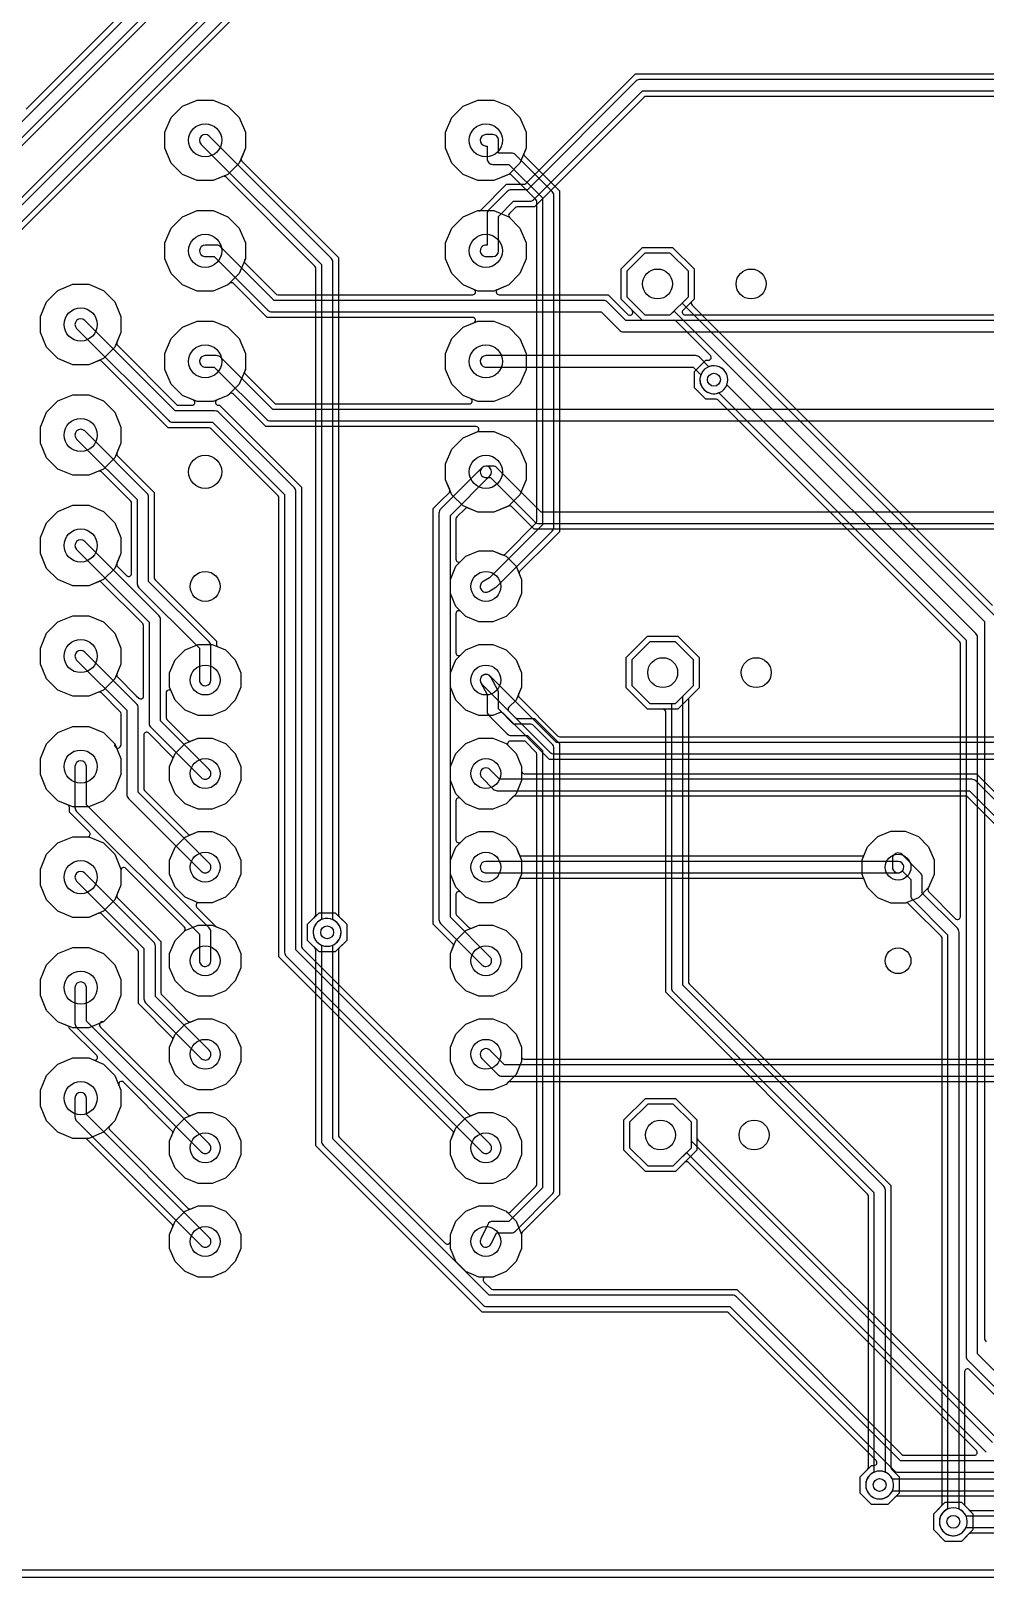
# Model space of a CAD drawing. Header units: millimetres. Extents: x 0 to 185, y 0 to 63.
# Drawn here: x 21.46 to 47.36, y 0 to 41.97 of the extents above; entities that cross this region are included whole.
import ezdxf

# ---------------------------------------------------------------- set-up
doc = ezdxf.new("R2010")
doc.units = ezdxf.units.MM

msp = doc.modelspace()

# ---------------------------------------------------------------- linework, layer by layer
at = {"layer": '16_copper'}
for points in [[(51.454, 59.291), (39.77, 59.291, 0.198912), (39.66, 59.245), (27.825, 47.41, 0.198912), (27.779, 47.3), (27.779, 46.082), (15.852, 34.155), (15.19, 34.155, 0.937845), (15.17, 33.846), (15.19, 33.845), (15.916, 33.845), (15.92, 33.845, 0.191825), (16.026, 33.89), (28.044, 45.908, 0.198912), (28.089, 46.018), (28.089, 47.236), (39.834, 58.981), (51.39, 58.981)], [(40.552, 55.927), (16.189, 31.565, 0.303353), (16.173, 31.481), (16.282, 31.217), (16.282, 30.783), (16.116, 30.381), (15.809, 30.074), (15.407, 29.908), (14.973, 29.908), (14.571, 30.074), (14.264, 30.381), (14.098, 30.783), (14.098, 31.217), (14.264, 31.619), (14.571, 31.926), (14.973, 32.092), (15.407, 32.092), (15.671, 31.983, 0.303353), (15.755, 31.999), (39.915, 56.159, 0.198912)], [(40.089, 56.118), (15.08, 31.11), (15.061, 31.086), (15.046, 31.058), (15.038, 31.028), (15.035, 30.997), (15.039, 30.966), (15.048, 30.937), (15.064, 30.91), (15.084, 30.886), (15.109, 30.868), (15.137, 30.854), (15.167, 30.847), (15.198, 30.845), (15.229, 30.85, 0.133289), (15.3, 30.89), (40.354, 55.945, 0.198912)], [(28.242, 45.891), (16.305, 33.954, 0.198912)], [(21.33, 39.849), (27.604, 46.123, 0.198912)], [(3.773, 44.887), (2.38, 41.758, 0.026189), (2.377, 41.751), (1.319, 38.493, 0.026181), (1.317, 38.485), (0.605, 35.135, 0.026187), (0.603, 35.127), (0.245, 31.721, 0.019643), (0.245, 31.715), (0.2, 30.002, 0.006542), (0.2, 30), (0.2, 0.276, 0.414214), (0.276, 0.2), (184.724, 0.2)], [(58.827, 28.445), (35.12, 28.445), (34.509, 29.056, 0.303343), (34.426, 29.073), (34.027, 28.908), (33.593, 28.908), (33.191, 29.074), (32.884, 29.381), (32.718, 29.783), (32.718, 30.217), (32.884, 30.619), (33.191, 30.926), (33.572, 31.084, 0.820685), (33.543, 31.23), (27.835, 31.23), (26.954, 32.111, 0.414222), (26.846, 32.111), (26.809, 32.074), (26.407, 31.908), (25.973, 31.908), (25.571, 32.074), (25.264, 32.381), (25.098, 32.783), (25.098, 33.217), (25.264, 33.619), (25.571, 33.926), (25.973, 34.092), (26.407, 34.092), (26.809, 33.926), (27.116, 33.619), (27.282, 33.217), (27.282, 32.783, 0.129603), (27.263, 32.736), (27.262, 32.735, 0.291653), (27.28, 32.655), (28.067, 31.867, 0.198912), (28.121, 31.845), (33.361, 31.845, 0.820685), (33.39, 31.992), (33.191, 32.074), (32.884, 32.381), (32.718, 32.783), (32.718, 33.217), (32.884, 33.619), (33.191, 33.926), (33.481, 34.046, 0.820685), (33.452, 34.193), (27.873, 34.193), (26.954, 35.111, 0.414222), (26.846, 35.111), (26.809, 35.074), (26.407, 34.908), (25.973, 34.908), (25.571, 35.074), (25.264, 35.381), (25.098, 35.783), (25.098, 36.217), (25.264, 36.619), (25.571, 36.926), (25.973, 37.092), (26.407, 37.092), (26.809, 36.926), (27.116, 36.619), (27.282, 36.217), (27.282, 35.783, 0.466891), (27.28, 35.655), (28.105, 34.83, 0.198912), (28.159, 34.807), (33.452, 34.807, 0.820685), (33.481, 34.954), (33.191, 35.074), (32.884, 35.381), (32.718, 35.783), (32.718, 36.217), (32.884, 36.619), (33.191, 36.926), (33.593, 37.092, 0.308208), (33.68, 37.115), (34.373, 37.807), (34.841, 37.807, 0.198912), (34.895, 37.83), (37.873, 40.807), (49.832, 40.807, 0.820685)], [(62.936, 40.655), (38, 40.655, 0.198912), (37.89, 40.61), (34.936, 37.655), (34.5, 37.655, 0.198912), (34.39, 37.61), (33.89, 37.11, 0.198912), (33.845, 37), (33.845, 36.155, 0.947854), (33.76, 35.853), (33.79, 35.846), (33.81, 35.845), (34, 35.845), (34.003, 35.845, 0.408894), (34.155, 36), (34.155, 36.936), (34.564, 37.345), (35, 37.345, 0.198912), (35.11, 37.39), (38.064, 40.345), (63, 40.345, 0.198912)], [(49.832, 40.193), (38.159, 40.193, 0.198912), (38.105, 40.17), (35.127, 37.193), (34.659, 37.193, 0.198912), (34.605, 37.17), (34.449, 37.014, 0.414214), (34.449, 36.906), (34.736, 36.619), (34.902, 36.217), (34.902, 35.783), (34.736, 35.381), (34.429, 35.074), (34.139, 34.954, 0.820685), (34.168, 34.807), (37.127, 34.807), (37.33, 34.605), (37.33, 34.605), (37.651, 34.284, 0.993713), (37.785, 34.382), (37.78, 34.388, 0.015772), (37.777, 34.392), (37.479, 34.69), (37.479, 35.51), (38.06, 36.091), (38.88, 36.091), (39.461, 35.51), (39.461, 34.69), (39.163, 34.392, 0.668179), (39.217, 34.262), (48.296, 34.262, 0.198912)], [(48.39, 34.109), (37.61, 34.109), (37.11, 34.61, 0.198912), (37, 34.655), (28.064, 34.655), (26.61, 36.11, 0.198912), (26.5, 36.155), (26.19, 36.155, 0.937845), (26.17, 35.846), (26.19, 35.845), (26.436, 35.845), (27.89, 34.39, 0.198912), (28, 34.345), (36.936, 34.345), (37.436, 33.845, 0.198912), (37.546, 33.799), (48.454, 33.799, 0.198912)], [(49.832, 22.193), (35.533, 22.193), (34.277, 23.448, 0.303343), (34.194, 23.464), (34.002, 23.385), (33.618, 23.385), (33.263, 23.532), (32.992, 23.803), (32.845, 24.158), (32.845, 24.542), (32.992, 24.897), (33.263, 25.168), (33.618, 25.315), (34.002, 25.315), (34.357, 25.168), (34.628, 24.897), (34.775, 24.542), (34.775, 24.158), (34.696, 23.966, 0.303343), (34.712, 23.883), (35.765, 22.83, 0.198912), (35.819, 22.807), (49.832, 22.807, 0.820685)], [(128.5, 17.155), (68.564, 17.155), (63.11, 22.61, 0.198912), (63, 22.655), (35.724, 22.655), (33.92, 24.46, 1), (33.7, 24.24), (35.55, 22.39, 0.198912), (35.66, 22.345), (62.936, 22.345), (68.39, 16.89, 0.198912), (68.5, 16.845), (128.436, 16.845)], [(48.873, 19.193), (46.895, 21.17, 0.198912), (46.841, 21.193), (34.589, 21.193, 0.198912), (34.535, 21.17), (34.357, 20.992), (34.002, 20.845), (33.618, 20.845), (33.263, 20.992), (32.992, 21.263), (32.845, 21.618), (32.845, 22.002), (32.992, 22.357), (33.263, 22.628), (33.618, 22.775), (34.002, 22.775), (34.357, 22.628), (34.628, 22.357), (34.775, 22.002), (34.775, 21.884, 0.414214), (34.851, 21.807), (47.127, 21.807), (49.105, 19.83, 0.198912)], [(123.5, 16.655), (57.064, 16.655), (54.11, 19.61, 0.198912), (54, 19.655), (49.064, 19.655), (47.11, 21.61, 0.198912), (47, 21.655), (34.184, 21.655), (33.92, 21.92, 1), (33.7, 21.7), (34.01, 21.39, 0.198912), (34.12, 21.345), (46.936, 21.345), (48.89, 19.39, 0.198912), (49, 19.345), (53.936, 19.345), (56.89, 16.39, 0.198912), (57, 16.345), (123.436, 16.345)], [(52.841, 2.193), (44.975, 2.193, 0.198912), (44.921, 2.17), (44.72, 1.969), (44.28, 1.969), (43.969, 2.28), (43.969, 2.72), (44.28, 3.031), (44.351, 3.031, 0.668179), (44.405, 3.161), (40.395, 7.17, 0.198912), (40.341, 7.193), (33.708, 7.193), (29.193, 11.708), (29.193, 17.025, 0.198912), (29.17, 17.079), (28.969, 17.28), (28.969, 17.72), (29.28, 18.031), (29.72, 18.031), (30.031, 17.72), (30.031, 17.28), (29.83, 17.079, 0.198912), (29.807, 17.025), (29.807, 11.995, 0.198912), (29.83, 11.941), (32.715, 9.056, 0.668179), (32.845, 9.11), (32.845, 9.302), (32.992, 9.657), (33.263, 9.928), (33.618, 10.075), (34.002, 10.075), (34.357, 9.928), (34.628, 9.657), (34.775, 9.302), (34.775, 8.918), (34.628, 8.563), (34.357, 8.292), (34.002, 8.145), (33.81, 8.145, 0.668179), (33.756, 8.015), (33.941, 7.83, 0.198912), (33.995, 7.807), (40.627, 7.807), (40.83, 7.605), (40.83, 7.605), (45.105, 3.33, 0.198912), (45.159, 3.307), (47.074, 3.307, 0.668179), (47.128, 3.437), (39.312, 11.253, 0.414214), (39.204, 11.253), (38.96, 11.009), (38.14, 11.009), (37.559, 11.59), (37.559, 12.41), (38.14, 12.991), (38.96, 12.991), (39.541, 12.41), (39.541, 11.926, 0.198912), (39.563, 11.872), (47.605, 3.83, 0.198912)], [(125.011, 2.23), (54.489, 2.23), (53.61, 3.11, 0.198912), (53.5, 3.155), (45.064, 3.155), (40.61, 7.61, 0.198912), (40.5, 7.655), (33.9, 7.655), (29.655, 11.9), (29.655, 17.155, 0.953672), (29.378, 17.859), (29.332, 17.84, 0.634415), (29.345, 17.155), (29.345, 11.836, 0.198912), (29.39, 11.726), (33.726, 7.39, 0.198912), (33.836, 7.345), (40.436, 7.345), (44.89, 2.89, 0.198912), (45, 2.845), (53.436, 2.845), (54.315, 1.966, 0.198912), (54.425, 1.92), (125.075, 1.92)], [(71.38, 13.445), (34.462, 13.445, 0.198912), (34.408, 13.423), (34.357, 13.372), (34.002, 13.225), (33.618, 13.225), (33.263, 13.372), (32.992, 13.643), (32.845, 13.998), (32.845, 14.382), (32.992, 14.737), (33.263, 15.008), (33.618, 15.155), (34.002, 15.155), (34.357, 15.008), (34.628, 14.737), (34.775, 14.382), (34.775, 14.136, 0.414214), (34.851, 14.06), (49.401, 14.06, 0.668179)], [(47.564, 3.655), (39.388, 11.831), (39.388, 12.347), (38.897, 12.838), (38.203, 12.838), (37.712, 12.347), (37.712, 11.653), (38.203, 11.162), (38.897, 11.162), (39.258, 11.523), (47.39, 3.39, 0.198912)], [(127.011, 1.73), (53.989, 1.73), (53.11, 2.61, 0.198912), (53, 2.655), (44.845, 2.655, 0.953672), (44.141, 2.378), (44.16, 2.332, 0.634415), (44.845, 2.345), (52.936, 2.345), (53.815, 1.466, 0.198912), (53.925, 1.42), (127.075, 1.42)], [(52.841, 1.193), (46.975, 1.193, 0.198912), (46.921, 1.17), (46.72, 0.969), (46.28, 0.969), (45.969, 1.28), (45.969, 1.72), (46.28, 2.031), (46.72, 2.031), (46.921, 1.83, 0.198912), (46.975, 1.807), (53.074, 1.807, 0.668179)]]:
    msp.add_lwpolyline(points, format="xyb", dxfattribs=at)
for points in [[(25.973, 37.908), (25.571, 38.074), (25.264, 38.381), (25.098, 38.783), (25.098, 39.217), (25.264, 39.619), (25.571, 39.926), (25.973, 40.092), (26.407, 40.092), (26.809, 39.926), (27.116, 39.619), (27.282, 39.217), (27.282, 38.783), (27.116, 38.381), (26.809, 38.074), (26.407, 37.908)], [(33.593, 37.908), (33.191, 38.074), (32.884, 38.381), (32.718, 38.783), (32.718, 39.217), (32.884, 39.619), (33.191, 39.926), (33.593, 40.092), (34.027, 40.092), (34.429, 39.926), (34.736, 39.619), (34.902, 39.217), (34.902, 38.783), (34.736, 38.381), (34.429, 38.074), (34.027, 37.908)], [(39.308, 34.753), (39.308, 35.447), (38.817, 35.938), (38.123, 35.938), (37.632, 35.447), (37.632, 34.753), (38.123, 34.262), (38.817, 34.262)], [(22.593, 32.908), (22.191, 33.074), (21.884, 33.381), (21.718, 33.783), (21.718, 34.217), (21.884, 34.619), (22.191, 34.926), (22.593, 35.092), (23.027, 35.092), (23.429, 34.926), (23.736, 34.619), (23.902, 34.217), (23.902, 33.783), (23.736, 33.381), (23.429, 33.074), (23.027, 32.908)], [(22.593, 29.908), (22.191, 30.074), (21.884, 30.381), (21.718, 30.783), (21.718, 31.217), (21.884, 31.619), (22.191, 31.926), (22.593, 32.092), (23.027, 32.092), (23.429, 31.926), (23.736, 31.619), (23.902, 31.217), (23.902, 30.783), (23.736, 30.381), (23.429, 30.074), (23.027, 29.908)], [(22.593, 26.908), (22.191, 27.074), (21.884, 27.381), (21.718, 27.783), (21.718, 28.217), (21.884, 28.619), (22.191, 28.926), (22.593, 29.092), (23.027, 29.092), (23.429, 28.926), (23.736, 28.619), (23.902, 28.217), (23.902, 27.783), (23.736, 27.381), (23.429, 27.074), (23.027, 26.908)], [(33.618, 25.925), (33.263, 26.072), (32.992, 26.343), (32.845, 26.698), (32.845, 27.082), (32.992, 27.437), (33.263, 27.708), (33.618, 27.855), (34.002, 27.855), (34.357, 27.708), (34.628, 27.437), (34.775, 27.082), (34.775, 26.698), (34.628, 26.343), (34.357, 26.072), (34.002, 25.925)], [(22.593, 23.908), (22.191, 24.074), (21.884, 24.381), (21.718, 24.783), (21.718, 25.217), (21.884, 25.619), (22.191, 25.926), (22.593, 26.092), (23.027, 26.092), (23.429, 25.926), (23.736, 25.619), (23.902, 25.217), (23.902, 24.783), (23.736, 24.381), (23.429, 24.074), (23.027, 23.908)], [(25.998, 23.385), (25.643, 23.532), (25.372, 23.803), (25.225, 24.158), (25.225, 24.542), (25.372, 24.897), (25.643, 25.168), (25.998, 25.315), (26.382, 25.315), (26.737, 25.168), (27.008, 24.897), (27.155, 24.542), (27.155, 24.158), (27.008, 23.803), (26.737, 23.532), (26.382, 23.385)], [(38.2, 23.559), (37.619, 24.14), (37.619, 24.96), (38.2, 25.541), (39.02, 25.541), (39.601, 24.96), (39.601, 24.14), (39.02, 23.559)], [(39.448, 24.203), (39.448, 24.897), (38.957, 25.388), (38.263, 25.388), (37.772, 24.897), (37.772, 24.203), (38.263, 23.712), (38.957, 23.712)], [(22.593, 20.908), (22.191, 21.074), (21.884, 21.381), (21.718, 21.783), (21.718, 22.217), (21.884, 22.619), (22.191, 22.926), (22.593, 23.092), (23.027, 23.092), (23.429, 22.926), (23.736, 22.619), (23.902, 22.217), (23.902, 21.783), (23.736, 21.381), (23.429, 21.074), (23.027, 20.908)], [(25.998, 20.845), (25.643, 20.992), (25.372, 21.263), (25.225, 21.618), (25.225, 22.002), (25.372, 22.357), (25.643, 22.628), (25.998, 22.775), (26.382, 22.775), (26.737, 22.628), (27.008, 22.357), (27.155, 22.002), (27.155, 21.618), (27.008, 21.263), (26.737, 20.992), (26.382, 20.845)], [(25.998, 18.305), (25.643, 18.452), (25.372, 18.723), (25.225, 19.078), (25.225, 19.462), (25.372, 19.817), (25.643, 20.088), (25.998, 20.235), (26.382, 20.235), (26.737, 20.088), (27.008, 19.817), (27.155, 19.462), (27.155, 19.078), (27.008, 18.723), (26.737, 18.452), (26.382, 18.305)], [(22.593, 17.908), (22.191, 18.074), (21.884, 18.381), (21.718, 18.783), (21.718, 19.217), (21.884, 19.619), (22.191, 19.926), (22.593, 20.092), (23.027, 20.092), (23.429, 19.926), (23.736, 19.619), (23.902, 19.217), (23.902, 18.783), (23.736, 18.381), (23.429, 18.074), (23.027, 17.908)], [(25.998, 15.765), (25.643, 15.912), (25.372, 16.183), (25.225, 16.538), (25.225, 16.922), (25.372, 17.277), (25.643, 17.548), (25.998, 17.695), (26.382, 17.695), (26.737, 17.548), (27.008, 17.277), (27.155, 16.922), (27.155, 16.538), (27.008, 16.183), (26.737, 15.912), (26.382, 15.765)], [(33.618, 15.765), (33.263, 15.912), (32.992, 16.183), (32.845, 16.538), (32.845, 16.922), (32.992, 17.277), (33.263, 17.548), (33.618, 17.695), (34.002, 17.695), (34.357, 17.548), (34.628, 17.277), (34.775, 16.922), (34.775, 16.538), (34.628, 16.183), (34.357, 15.912), (34.002, 15.765)], [(22.593, 14.908), (22.191, 15.074), (21.884, 15.381), (21.718, 15.783), (21.718, 16.217), (21.884, 16.619), (22.191, 16.926), (22.593, 17.092), (23.027, 17.092), (23.429, 16.926), (23.736, 16.619), (23.902, 16.217), (23.902, 15.783), (23.736, 15.381), (23.429, 15.074), (23.027, 14.908)], [(25.998, 13.225), (25.643, 13.372), (25.372, 13.643), (25.225, 13.998), (25.225, 14.382), (25.372, 14.737), (25.643, 15.008), (25.998, 15.155), (26.382, 15.155), (26.737, 15.008), (27.008, 14.737), (27.155, 14.382), (27.155, 13.998), (27.008, 13.643), (26.737, 13.372), (26.382, 13.225)], [(22.593, 11.908), (22.191, 12.074), (21.884, 12.381), (21.718, 12.783), (21.718, 13.217), (21.884, 13.619), (22.191, 13.926), (22.593, 14.092), (23.027, 14.092), (23.429, 13.926), (23.736, 13.619), (23.902, 13.217), (23.902, 12.783), (23.736, 12.381), (23.429, 12.074), (23.027, 11.908)], [(25.998, 10.685), (25.643, 10.832), (25.372, 11.103), (25.225, 11.458), (25.225, 11.842), (25.372, 12.197), (25.643, 12.468), (25.998, 12.615), (26.382, 12.615), (26.737, 12.468), (27.008, 12.197), (27.155, 11.842), (27.155, 11.458), (27.008, 11.103), (26.737, 10.832), (26.382, 10.685)], [(33.618, 10.685), (33.263, 10.832), (32.992, 11.103), (32.845, 11.458), (32.845, 11.842), (32.992, 12.197), (33.263, 12.468), (33.618, 12.615), (34.002, 12.615), (34.357, 12.468), (34.628, 12.197), (34.775, 11.842), (34.775, 11.458), (34.628, 11.103), (34.357, 10.832), (34.002, 10.685)], [(25.998, 8.145), (25.643, 8.292), (25.372, 8.563), (25.225, 8.918), (25.225, 9.302), (25.372, 9.657), (25.643, 9.928), (25.998, 10.075), (26.382, 10.075), (26.737, 9.928), (27.008, 9.657), (27.155, 9.302), (27.155, 8.918), (27.008, 8.563), (26.737, 8.292), (26.382, 8.145)]]:
    msp.add_lwpolyline(points, close=True, dxfattribs=at)
for points in [[(149.732, 31.383, 0.191825), (149.837, 31.428), (155.11, 36.7, 1), (154.89, 36.92), (149.663, 31.693), (28.027, 31.693), (26.61, 33.11, 0.198912), (26.5, 33.155), (26.19, 33.155, 0.937845), (26.17, 32.846), (26.19, 32.845), (26.436, 32.845), (27.853, 31.428, 0.198912), (27.962, 31.383), (149.728, 31.383)], [(40.074, 32.128, 1), (39.926, 32.872), (39.878, 32.859), (39.866, 32.854), (39.61, 33.11, 0.198912), (39.5, 33.155), (33.81, 33.155, 0.937845), (33.79, 32.846), (33.81, 32.845), (39.436, 32.845), (39.646, 32.634), (39.641, 32.622), (39.628, 32.574), (39.622, 32.525), (39.622, 32.475), (39.628, 32.426), (39.641, 32.378), (39.66, 32.332), (39.685, 32.289), (39.715, 32.25), (39.75, 32.215), (39.789, 32.185), (39.832, 32.16), (39.878, 32.141), (39.926, 32.128), (39.975, 32.122), (40.025, 32.122)], [(60.257, 28.598, 0.191825), (60.362, 28.643), (62.337, 30.618), (134.083, 30.618), (135.62, 29.08, 1), (135.84, 29.3), (134.257, 30.882, 0.198912), (134.147, 30.928), (62.273, 30.928, 0.198912), (62.163, 30.882), (60.189, 28.908), (35.311, 28.908), (34.11, 30.11, 0.198912), (34, 30.155), (33.81, 30.155, 0.937845), (33.79, 29.846), (33.81, 29.845), (33.936, 29.845), (35.138, 28.643, 0.198912), (35.247, 28.598), (60.253, 28.598)], [(44.805, 18.292), (44.446, 18.441), (44.171, 18.716), (44.088, 18.916, 0.303351), (44.018, 18.963), (34.778, 18.963, 0.303351), (34.708, 18.916), (34.628, 18.723), (34.357, 18.452), (34.002, 18.305), (33.618, 18.305), (33.263, 18.452), (32.992, 18.723), (32.845, 19.078), (32.845, 19.462), (32.992, 19.817), (33.263, 20.088), (33.618, 20.235), (34.002, 20.235), (34.357, 20.088), (34.628, 19.817), (34.708, 19.624, 0.303351), (34.778, 19.577), (44.018, 19.577, 0.303351), (44.088, 19.624), (44.171, 19.824), (44.446, 20.099), (44.805, 20.248), (45.195, 20.248), (45.554, 20.099), (45.829, 19.824), (45.978, 19.465), (45.978, 19.075), (45.829, 18.716), (45.554, 18.441), (45.195, 18.292)], [(45.031, 19.118, 0.904285), (45, 19.425), (33.81, 19.425, 0.937845), (33.79, 19.116), (33.81, 19.115), (45, 19.115)], [(147.422, 12.453, 0.191825), (147.527, 12.498), (149.11, 14.08, 1), (148.89, 14.3), (147.353, 12.762), (126.457, 12.762), (124.352, 14.867, 0.198912), (124.243, 14.912), (72.257, 14.912, 0.198912), (72.148, 14.867), (71.189, 13.908), (34.311, 13.908), (33.92, 14.3, 1), (33.7, 14.08), (34.138, 13.643, 0.198912), (34.247, 13.598), (71.253, 13.598, 0.198912), (71.362, 13.643), (72.321, 14.602), (124.179, 14.602), (126.283, 12.498, 0.198912), (126.393, 12.452), (147.417, 12.452)], [(150.574, 0.628, 1), (150.426, 1.372), (150.378, 1.359, 0.250549), (150.135, 1.098), (53.621, 1.098), (53.11, 1.61, 0.198912), (53, 1.655), (46.845, 1.655, 0.953672), (46.141, 1.378), (46.16, 1.332, 0.634415), (46.845, 1.345), (52.936, 1.345), (53.448, 0.833, 0.198912), (53.557, 0.788), (150.186, 0.788), (150.215, 0.75), (150.25, 0.715), (150.289, 0.685), (150.332, 0.66), (150.378, 0.641), (150.426, 0.628), (150.475, 0.622), (150.525, 0.622)]]:
    msp.add_lwpolyline(points, format="xyb", close=True, dxfattribs=at)
at = {"layer": '1_copper'}
for points in [[(3.773, 44.887), (2.38, 41.758, 0.026189), (2.377, 41.751), (1.319, 38.493, 0.026181), (1.317, 38.485), (0.605, 35.135, 0.026187), (0.603, 35.127), (0.245, 31.721, 0.019643), (0.245, 31.715), (0.2, 30.002, 0.006542), (0.2, 30), (0.2, 0.276, 0.414214), (0.276, 0.2), (184.724, 0.2)], [(49.17, 3.395), (46.937, 5.628, 0.668179), (46.807, 5.574), (46.807, 1.975, 0.198912), (46.83, 1.921), (47.031, 1.72), (47.031, 1.28), (46.72, 0.969), (46.28, 0.969), (45.969, 1.28), (45.969, 1.72), (46.17, 1.921, 0.198912), (46.193, 1.975), (46.193, 17.341, 0.198912), (46.17, 17.395), (45.395, 18.17), (45.286, 18.279, 0.275736), (45.195, 18.292), (44.805, 18.292), (44.446, 18.441), (44.171, 18.716), (44.022, 19.075), (44.022, 19.465), (44.171, 19.824), (44.446, 20.099), (44.805, 20.248), (45.195, 20.248), (45.554, 20.099), (45.829, 19.824), (45.978, 19.465), (45.978, 19.075), (45.829, 18.716, 0.419092), (45.83, 18.605), (46.563, 17.872, 0.668179), (46.693, 17.926), (46.693, 25.341, 0.198912), (46.67, 25.395), (40.118, 31.947, 0.198912), (40.064, 31.969), (39.78, 31.969), (39.469, 32.28), (39.469, 32.72), (39.78, 33.031), (39.851, 33.031, 0.668179), (39.905, 33.161), (38.972, 34.093, 0.27657), (38.889, 34.109), (38.06, 34.109), (37.479, 34.69), (37.479, 35.51), (38.06, 36.091), (38.88, 36.091), (39.461, 35.51), (39.461, 34.69), (39.407, 34.636, 0.414214), (39.407, 34.528), (47.563, 26.372, 0.668179)], [(47.61, 26.11), (39.137, 34.582), (39.308, 34.753), (39.308, 35.447), (38.817, 35.938), (38.123, 35.938), (37.632, 35.447), (37.632, 34.753), (38.123, 34.262), (38.817, 34.262), (38.918, 34.363), (47.345, 25.936), (47.345, 6.5, 0.198912), (47.39, 6.39)]]:
    msp.add_lwpolyline(points, format="xyb", dxfattribs=at)
for points in [[(29.28, 16.969), (28.969, 17.28), (28.969, 17.72), (29.17, 17.921, 0.198912), (29.193, 17.975), (29.193, 35.531, 0.198912), (29.17, 35.585), (26.755, 38.001, 0.303353), (26.671, 38.017), (26.407, 37.908), (25.973, 37.908), (25.571, 38.074), (25.264, 38.381), (25.098, 38.783), (25.098, 39.217), (25.264, 39.619), (25.571, 39.926), (25.973, 40.092), (26.407, 40.092), (26.809, 39.926), (27.116, 39.619), (27.282, 39.217), (27.282, 38.783), (27.173, 38.519, 0.303353), (27.189, 38.435), (29.807, 35.817), (29.807, 17.975, 0.198912), (29.83, 17.921), (30.031, 17.72), (30.031, 17.28), (29.72, 16.969)], [(33.618, 8.145), (33.263, 8.292), (32.992, 8.563), (32.845, 8.918), (32.845, 9.302), (32.992, 9.657), (33.263, 9.928), (33.618, 10.075), (34.002, 10.075), (34.357, 9.928, 0.493549), (34.479, 9.914), (35.17, 10.605, 0.198912), (35.193, 10.659), (35.193, 22.341, 0.198912), (35.17, 22.395), (34.895, 22.67, 0.198912), (34.841, 22.693), (34.476, 22.693, 0.668179), (34.422, 22.563), (34.628, 22.357), (34.775, 22.002), (34.775, 21.618), (34.628, 21.263), (34.357, 20.992), (34.002, 20.845), (33.618, 20.845), (33.263, 20.992), (33.127, 21.128, 0.668179), (32.997, 21.074), (32.997, 20.006, 0.668179), (33.127, 19.952), (33.263, 20.088), (33.618, 20.235), (34.002, 20.235), (34.357, 20.088), (34.628, 19.817), (34.775, 19.462), (34.775, 19.078), (34.628, 18.723), (34.357, 18.452), (34.002, 18.305), (33.618, 18.305), (33.263, 18.452), (33.127, 18.588, 0.668179), (32.997, 18.534), (32.997, 18.009, 0.198912), (33.02, 17.955), (33.343, 17.632, 0.303343), (33.426, 17.616), (33.618, 17.695), (34.002, 17.695), (34.357, 17.548), (34.628, 17.277), (34.775, 16.922), (34.775, 16.538), (34.628, 16.183), (34.357, 15.912), (34.002, 15.765), (33.618, 15.765), (33.263, 15.912), (32.992, 16.183), (32.845, 16.538), (32.845, 16.922), (32.924, 17.114, 0.303343), (32.908, 17.197), (32.382, 17.723), (32.382, 29.007), (32.585, 29.21), (32.585, 29.21), (32.811, 29.435, 0.303343), (32.827, 29.519), (32.718, 29.783), (32.718, 30.217), (32.884, 30.619), (33.191, 30.926), (33.593, 31.092), (34.027, 31.092), (34.429, 30.926), (34.736, 30.619), (34.902, 30.217), (34.902, 29.783), (34.736, 29.381), (34.429, 29.074), (34.027, 28.908), (33.593, 28.908), (33.328, 29.017, 0.303343), (33.245, 29.001), (33.02, 28.775, 0.198912), (32.997, 28.721), (32.997, 27.626, 0.668179), (33.127, 27.572), (33.263, 27.708), (33.618, 27.855), (34.002, 27.855), (34.251, 27.752, 0.303343), (34.334, 27.769), (35.17, 28.605, 0.198912), (35.193, 28.659), (35.193, 37.341, 0.198912), (35.17, 37.395), (34.509, 38.056, 0.303343), (34.426, 38.073), (34.027, 37.908), (33.593, 37.908), (33.191, 38.074), (32.884, 38.381), (32.718, 38.783), (32.718, 39.217), (32.884, 39.619), (33.191, 39.926), (33.593, 40.092), (34.027, 40.092), (34.429, 39.926), (34.736, 39.619), (34.902, 39.217), (34.902, 38.783), (34.848, 38.653, 0.303353), (34.865, 38.57), (35.807, 37.627), (35.807, 28.373), (35.605, 28.17), (34.735, 27.301, 0.303353), (34.719, 27.218), (34.775, 27.082), (34.775, 26.698), (34.628, 26.343), (34.357, 26.072), (34.002, 25.925), (33.618, 25.925), (33.263, 26.072), (33.127, 26.208, 0.668179), (32.997, 26.154), (32.997, 25.086, 0.668179), (33.127, 25.032), (33.263, 25.168), (33.618, 25.315), (34.002, 25.315), (34.357, 25.168), (34.628, 24.897), (34.775, 24.542), (34.775, 24.158), (34.628, 23.803), (34.434, 23.609, 0.414214), (34.434, 23.501), (34.605, 23.33, 0.198912), (34.659, 23.307), (35.127, 23.307), (35.33, 23.105), (35.33, 23.105), (35.807, 22.627), (35.807, 10.373), (34.798, 9.363, 0.198912), (34.775, 9.309), (34.775, 8.918), (34.628, 8.563), (34.357, 8.292), (34.002, 8.145)], [(29.574, 17.128, 0.730327), (29.655, 17.845), (29.655, 35.69, 0.198912), (29.61, 35.8), (26.3, 39.11, 1), (26.08, 38.89), (29.345, 35.626), (29.345, 17.845), (29.332, 17.84), (29.289, 17.815), (29.25, 17.785), (29.215, 17.75), (29.185, 17.711), (29.16, 17.668), (29.141, 17.622), (29.128, 17.574), (29.122, 17.525), (29.122, 17.475), (29.128, 17.426), (29.141, 17.378), (29.16, 17.332), (29.185, 17.289), (29.215, 17.25), (29.25, 17.215), (29.289, 17.185), (29.332, 17.16), (29.378, 17.141), (29.426, 17.128), (29.475, 17.122), (29.525, 17.122)], [(33.84, 26.738, 0.082469), (33.888, 26.756), (34.078, 26.866, 0.065244), (34.11, 26.89), (35.61, 28.39, 0.198912), (35.655, 28.5), (35.655, 37.5, 0.198912), (35.61, 37.61), (34.61, 38.61, 0.198912), (34.5, 38.655), (34.155, 38.655), (34.155, 39, 0.414214), (34, 39.155), (33.81, 39.155, 0.937845), (33.79, 38.846), (33.81, 38.845), (33.845, 38.845), (33.845, 38.5, 0.414214), (34, 38.345), (34.436, 38.345), (35.345, 37.436), (35.345, 28.564), (33.905, 27.124), (33.732, 27.024), (33.707, 27.006), (33.686, 26.983), (33.67, 26.956), (33.66, 26.927), (33.655, 26.896), (33.657, 26.865), (33.665, 26.835), (33.679, 26.808), (33.698, 26.783), (33.721, 26.763), (33.749, 26.748), (33.778, 26.738), (33.809, 26.735)], [(33.618, 10.685), (33.263, 10.832), (32.992, 11.103), (32.845, 11.458), (32.845, 11.842), (32.924, 12.034, 0.303343), (32.908, 12.117), (28.395, 16.63), (28.193, 16.833), (28.193, 29.295, 0.198912), (28.17, 29.349), (26.349, 31.17, 0.198912), (26.295, 31.193), (25.183, 31.193), (23.375, 33.001, 0.303343), (23.291, 33.017), (23.027, 32.908), (22.593, 32.908), (22.191, 33.074), (21.884, 33.381), (21.718, 33.783), (21.718, 34.217), (21.884, 34.619), (22.191, 34.926), (22.593, 35.092), (23.027, 35.092), (23.429, 34.926), (23.736, 34.619), (23.902, 34.217), (23.902, 33.783), (23.793, 33.519, 0.303343), (23.809, 33.435), (25.415, 31.83, 0.198912), (25.469, 31.807), (25.832, 31.807, 0.820685), (25.861, 31.954), (25.571, 32.074), (25.264, 32.381), (25.098, 32.783), (25.098, 33.217), (25.264, 33.619), (25.571, 33.926), (25.973, 34.092), (26.407, 34.092), (26.809, 33.926), (27.116, 33.619), (27.282, 33.217), (27.282, 32.783), (27.116, 32.381), (26.809, 32.074), (26.519, 31.954, 0.784168), (26.541, 31.808), (26.548, 31.807), (26.581, 31.807), (28.807, 29.581), (28.807, 17.119, 0.198912), (28.83, 17.065), (33.343, 12.552, 0.303343), (33.426, 12.536), (33.618, 12.615), (34.002, 12.615), (34.357, 12.468), (34.628, 12.197), (34.775, 11.842), (34.775, 11.458), (34.628, 11.103), (34.357, 10.832), (34.002, 10.685)], [(33.844, 11.499, 0.591691), (33.92, 11.76), (28.655, 17.024), (28.655, 29.454, 0.198912), (28.61, 29.563), (26.563, 31.61, 0.198912), (26.454, 31.655), (25.374, 31.655), (22.92, 34.11, 1), (22.7, 33.89), (25.2, 31.39, 0.198912), (25.31, 31.345), (26.39, 31.345), (28.345, 29.39), (28.345, 16.96, 0.198912), (28.39, 16.85), (33.7, 11.54), (33.724, 11.521), (33.752, 11.506), (33.782, 11.498), (33.813, 11.495)], [(61.004, 3.345, 0.191825), (61.11, 3.39), (65.866, 8.146, 0.953677), (66.168, 8.84), (66.122, 8.859, 0.634415), (65.646, 8.366), (60.936, 3.655), (49.564, 3.655), (47.155, 6.064), (47.155, 25.5, 0.198912), (47.11, 25.61), (40.354, 32.366, 0.953677), (39.66, 32.668), (39.641, 32.622, 0.634415), (40.134, 32.146), (46.845, 25.436), (46.845, 6, 0.198912), (46.89, 5.89), (49.39, 3.39, 0.198912), (49.5, 3.345), (61, 3.345)], [(25.998, 13.225), (25.643, 13.372), (25.372, 13.643), (25.225, 13.998), (25.225, 14.382), (25.304, 14.574, 0.303353), (25.288, 14.657), (24.375, 15.57), (24.375, 16.969, 0.198912), (24.353, 17.022), (23.375, 18.001, 0.303353), (23.291, 18.017), (23.027, 17.908), (22.593, 17.908), (22.191, 18.074), (21.884, 18.381), (21.718, 18.783), (21.718, 19.217), (21.884, 19.619), (22.191, 19.926), (22.593, 20.092), (22.992, 20.092, 0.668179), (23.046, 20.222), (22.503, 20.766), (22.503, 20.894, 0.303351), (22.456, 20.965), (22.191, 21.074), (21.884, 21.381), (21.718, 21.783), (21.718, 22.217), (21.884, 22.619), (22.191, 22.926), (22.593, 23.092), (23.027, 23.092), (23.429, 22.926), (23.736, 22.619, 0.973447), (23.902, 22.561), (23.904, 22.567, 0.068909), (23.907, 22.588), (23.907, 23.436, 0.198912), (23.885, 23.49), (23.375, 24.001, 0.303343), (23.291, 24.017), (23.027, 23.908), (22.593, 23.908), (22.191, 24.074), (21.884, 24.381), (21.718, 24.783), (21.718, 25.217), (21.884, 25.619), (22.191, 25.926), (22.593, 26.092), (23.027, 26.092), (23.429, 25.926), (23.736, 25.619), (23.902, 25.217), (23.902, 24.783), (23.793, 24.518, 0.303343), (23.809, 24.435), (24.32, 23.925), (24.385, 23.859, 0.668189), (24.515, 23.913), (24.515, 25.828, 0.198912), (24.493, 25.882), (23.375, 27.001, 0.303343), (23.291, 27.017), (23.027, 26.908), (22.593, 26.908), (22.191, 27.074), (21.884, 27.381), (21.718, 27.783), (21.718, 28.217), (21.884, 28.619), (22.191, 28.926), (22.593, 29.092), (23.027, 29.092), (23.429, 28.926), (23.736, 28.619), (23.902, 28.217), (23.902, 27.783), (23.793, 27.519, 0.303343), (23.809, 27.435), (24.063, 27.182, 0.668179), (24.193, 27.236), (24.193, 29.151, 0.198912), (24.17, 29.205), (23.375, 30.001, 0.303353), (23.291, 30.017), (23.027, 29.908), (22.593, 29.908), (22.191, 30.074), (21.884, 30.381), (21.718, 30.783), (21.718, 31.217), (21.884, 31.619), (22.191, 31.926), (22.593, 32.092), (23.027, 32.092), (23.429, 31.926), (23.736, 31.619), (23.902, 31.217), (23.902, 30.783), (23.793, 30.519, 0.303353), (23.809, 30.435), (24.605, 29.64), (24.807, 29.437), (24.807, 27.123, 0.198912), (24.83, 27.069), (26.497, 25.401), (26.497, 25.318, 0.303351), (26.544, 25.248), (26.737, 25.168), (27.008, 24.897), (27.155, 24.542), (27.155, 24.158), (27.008, 23.803), (26.737, 23.532), (26.382, 23.385), (25.998, 23.385), (25.643, 23.532), (25.372, 23.803), (25.277, 24.033, 0.820685), (25.13, 24.004), (25.13, 23.336, 0.198912), (25.152, 23.282), (25.723, 22.712, 0.303343), (25.806, 22.696), (25.998, 22.775), (26.382, 22.775), (26.737, 22.628), (27.008, 22.357), (27.155, 22.002), (27.155, 21.618), (27.008, 21.263), (26.737, 20.992), (26.382, 20.845), (25.998, 20.845), (25.643, 20.992), (25.372, 21.263), (25.225, 21.618), (25.225, 22.002), (25.304, 22.194, 0.303343), (25.288, 22.277), (24.652, 22.913, 0.668179), (24.522, 22.859), (24.522, 21.404, 0.198912), (24.544, 21.35), (25.723, 20.172, 0.303343), (25.806, 20.156), (25.998, 20.235), (26.382, 20.235), (26.737, 20.088), (27.008, 19.817), (27.155, 19.462), (27.155, 19.078), (27.008, 18.723), (26.737, 18.452), (26.382, 18.305), (26.017, 18.305, 0.668179), (25.963, 18.175), (26.475, 17.663, 0.098495), (26.5, 17.646), (26.737, 17.548), (27.008, 17.277), (27.155, 16.922), (27.155, 16.538), (27.008, 16.183), (26.737, 15.912), (26.382, 15.765), (25.998, 15.765), (25.643, 15.912), (25.372, 16.183), (25.225, 16.538), (25.225, 16.922), (25.372, 17.277), (25.628, 17.533, 0.414214), (25.628, 17.641), (24.032, 19.236, 0.668179), (23.902, 19.182), (23.902, 18.783), (23.793, 18.519, 0.303353), (23.809, 18.435), (24.788, 17.457), (24.99, 17.255), (24.99, 15.856, 0.198912), (25.012, 15.802), (25.723, 15.092, 0.303353), (25.806, 15.076), (25.998, 15.155), (26.382, 15.155), (26.737, 15.008), (27.008, 14.737), (27.155, 14.382), (27.155, 13.998), (27.008, 13.643), (26.737, 13.372), (26.382, 13.225)], [(26.226, 24.199, 0.346328), (26.345, 24.35), (26.345, 25.274, 0.198912), (26.3, 25.384), (24.655, 27.028), (24.655, 29.31, 0.198912), (24.61, 29.42), (22.92, 31.11, 1), (22.7, 30.89), (24.345, 29.246), (24.345, 26.964, 0.198912), (24.39, 26.854), (26.035, 25.21), (26.035, 24.35), (26.038, 24.319), (26.047, 24.289), (26.062, 24.262), (26.082, 24.238), (26.107, 24.219), (26.135, 24.205), (26.165, 24.197), (26.196, 24.195)], [(33.844, 16.579, 0.591691), (33.92, 16.84), (32.845, 17.914), (32.845, 28.816), (33.92, 29.89, 1), (33.7, 30.11), (32.58, 28.989, 0.198912), (32.535, 28.88), (32.535, 17.85, 0.198912), (32.58, 17.741), (33.7, 16.62), (33.724, 16.601), (33.752, 16.586), (33.782, 16.578), (33.813, 16.575)], [(26.224, 21.659, 0.591691), (26.3, 21.92), (24.978, 23.241), (24.978, 25.987, 0.198912), (24.932, 26.097), (22.92, 28.11, 1), (22.7, 27.89), (24.668, 25.923), (24.668, 23.177, 0.198912), (24.713, 23.068), (26.08, 21.7), (26.104, 21.681), (26.132, 21.666), (26.162, 21.658), (26.193, 21.655)], [(44.28, 1.969), (43.969, 2.28), (43.969, 2.72), (44.17, 2.921, 0.198912), (44.193, 2.975), (44.193, 10.341, 0.198912), (44.17, 10.395), (38.693, 15.873), (38.693, 23.483, 0.414214), (38.616, 23.559), (38.2, 23.559), (37.619, 24.14), (37.619, 24.96), (38.2, 25.541), (39.02, 25.541), (39.601, 24.96), (39.601, 24.14), (39.33, 23.869, 0.198912), (39.307, 23.815), (39.307, 16.159, 0.198912), (39.33, 16.105), (44.807, 10.627), (44.807, 2.975, 0.198912), (44.83, 2.921), (45.031, 2.72), (45.031, 2.28), (44.72, 1.969)], [(44.574, 2.128, 0.730327), (44.655, 2.845), (44.655, 10.5, 0.198912), (44.61, 10.61), (39.155, 16.064), (39.155, 23.91), (39.448, 24.203), (39.448, 24.897), (38.957, 25.388), (38.263, 25.388), (37.772, 24.897), (37.772, 24.203), (38.263, 23.712), (38.845, 23.712), (38.845, 16, 0.198912), (38.89, 15.89), (44.345, 10.436), (44.345, 2.845), (44.332, 2.84), (44.289, 2.815), (44.25, 2.785), (44.215, 2.75), (44.185, 2.711), (44.16, 2.668), (44.141, 2.622), (44.128, 2.574), (44.122, 2.525), (44.122, 2.475), (44.128, 2.426), (44.141, 2.378), (44.16, 2.332), (44.185, 2.289), (44.215, 2.25), (44.25, 2.215), (44.289, 2.185), (44.332, 2.16), (44.378, 2.141), (44.426, 2.128), (44.475, 2.122), (44.525, 2.122)], [(26.224, 19.119, 0.591691), (26.3, 19.38), (24.37, 21.31), (24.37, 23.595, 0.198912), (24.324, 23.705), (22.92, 25.11, 1), (22.7, 24.89), (24.06, 23.531), (24.06, 21.245, 0.198912), (24.105, 21.136), (26.08, 19.16), (26.104, 19.141), (26.132, 19.126), (26.162, 19.118), (26.193, 19.115)], [(33.839, 8.958, 0.237263), (33.949, 9.042), (34.097, 9.345), (34.5, 9.345, 0.198912), (34.61, 9.39), (35.61, 10.39, 0.198912), (35.655, 10.5), (35.655, 22.5, 0.198912), (35.61, 22.61), (35.11, 23.11, 0.198912), (35, 23.155), (34.564, 23.155), (34.155, 23.564), (34.155, 24, 0.124982), (34.136, 24.074), (33.946, 24.424, 1), (33.674, 24.276), (33.845, 23.961), (33.845, 23.5, 0.198912), (33.89, 23.39), (34.39, 22.89, 0.198912), (34.5, 22.845), (34.936, 22.845), (35.345, 22.436), (35.345, 10.564), (34.436, 9.655), (34, 9.655, 0.286868), (33.861, 9.568), (33.671, 9.178), (33.66, 9.149), (33.655, 9.118), (33.657, 9.087), (33.664, 9.057), (33.678, 9.029), (33.697, 9.004), (33.72, 8.984), (33.747, 8.968), (33.777, 8.959), (33.808, 8.955)], [(26.226, 16.579, 0.346328), (26.345, 16.73), (26.345, 17.513, 0.198912), (26.3, 17.623), (22.965, 20.958), (22.965, 22, 1), (22.655, 22), (22.655, 20.893, 0.198912), (22.7, 20.784), (26.035, 17.449), (26.035, 16.73), (26.038, 16.699), (26.047, 16.669), (26.062, 16.642), (26.082, 16.618), (26.107, 16.599), (26.135, 16.585), (26.165, 16.577), (26.196, 16.575)], [(46.574, 1.128, 0.730327), (46.655, 1.845), (46.655, 17.5, 0.198912), (46.61, 17.61), (45.655, 18.564), (45.655, 19, 0.198912), (45.61, 19.11), (45.11, 19.61, 0.668179), (44.845, 19.5), (44.845, 19.27, 0.686161), (45.115, 19.166), (45.345, 18.936), (45.345, 18.5, 0.198912), (45.39, 18.39), (46.345, 17.436), (46.345, 1.845), (46.332, 1.84), (46.289, 1.815), (46.25, 1.785), (46.215, 1.75), (46.185, 1.711), (46.16, 1.668), (46.141, 1.622), (46.128, 1.574), (46.122, 1.525), (46.122, 1.475), (46.128, 1.426), (46.141, 1.378), (46.16, 1.332), (46.185, 1.289), (46.215, 1.25), (46.25, 1.215), (46.289, 1.185), (46.332, 1.16), (46.378, 1.141), (46.426, 1.128), (46.475, 1.122), (46.525, 1.122)], [(26.224, 14.039, 0.591691), (26.3, 14.3), (24.838, 15.762), (24.838, 17.127, 0.198912), (24.792, 17.237), (22.92, 19.11, 1), (22.7, 18.89), (24.528, 17.063), (24.528, 15.697, 0.198912), (24.573, 15.588), (26.08, 14.08), (26.104, 14.061), (26.132, 14.046), (26.162, 14.038), (26.193, 14.035)], [(25.998, 8.145), (25.643, 8.292), (25.372, 8.563), (25.225, 8.918), (25.225, 9.302), (25.304, 9.494, 0.303343), (25.288, 9.577), (22.98, 11.885, 0.198912), (22.926, 11.908), (22.593, 11.908), (22.191, 12.074), (21.884, 12.381), (21.718, 12.783), (21.718, 13.217), (21.884, 13.619), (22.191, 13.926), (22.593, 14.092), (23.027, 14.092), (23.161, 14.037, 0.820672), (23.244, 14.161), (22.501, 14.904, 0.268415), (22.456, 14.965), (22.191, 15.074), (21.884, 15.381), (21.718, 15.783), (21.718, 16.217), (21.884, 16.619), (22.191, 16.926), (22.593, 17.092), (23.027, 17.092), (23.429, 16.926), (23.736, 16.619), (23.902, 16.217), (23.902, 15.783), (23.736, 15.381), (23.429, 15.074, 0.773891), (23.348, 14.927), (25.723, 12.552, 0.303353), (25.806, 12.536), (25.998, 12.615), (26.382, 12.615), (26.737, 12.468), (27.008, 12.197), (27.155, 11.842), (27.155, 11.458), (27.008, 11.103), (26.737, 10.832), (26.382, 10.685), (25.998, 10.685), (25.643, 10.832), (25.372, 11.103), (25.225, 11.458), (25.225, 11.842), (25.304, 12.034, 0.303353), (25.288, 12.117), (23.971, 13.434, 0.820672), (23.847, 13.351), (23.902, 13.217), (23.902, 12.783), (23.736, 12.381), (23.599, 12.244, 0.414214), (23.599, 12.136), (25.723, 10.012, 0.303343), (25.806, 9.996), (25.998, 10.075), (26.382, 10.075), (26.737, 9.928), (27.008, 9.657), (27.155, 9.302), (27.155, 8.918), (27.008, 8.563), (26.737, 8.292), (26.382, 8.145)], [(26.224, 11.499, 0.591691), (26.3, 11.76), (22.965, 15.094), (22.965, 16, 1), (22.655, 16), (22.655, 15.03, 0.198912), (22.7, 14.92), (26.08, 11.54), (26.104, 11.521), (26.132, 11.506), (26.162, 11.498), (26.193, 11.495)], [(26.224, 8.959, 0.591691), (26.3, 9.22), (22.965, 12.554), (22.965, 13, 1), (22.655, 13), (22.655, 12.49, 0.198912), (22.7, 12.38), (26.08, 9), (26.104, 8.981), (26.132, 8.966), (26.162, 8.958), (26.193, 8.955)]]:
    msp.add_lwpolyline(points, format="xyb", close=True, dxfattribs=at)
for points in [[(25.973, 34.908), (25.571, 35.074), (25.264, 35.381), (25.098, 35.783), (25.098, 36.217), (25.264, 36.619), (25.571, 36.926), (25.973, 37.092), (26.407, 37.092), (26.809, 36.926), (27.116, 36.619), (27.282, 36.217), (27.282, 35.783), (27.116, 35.381), (26.809, 35.074), (26.407, 34.908)], [(33.593, 34.908), (33.191, 35.074), (32.884, 35.381), (32.718, 35.783), (32.718, 36.217), (32.884, 36.619), (33.191, 36.926), (33.593, 37.092), (34.027, 37.092), (34.429, 36.926), (34.736, 36.619), (34.902, 36.217), (34.902, 35.783), (34.736, 35.381), (34.429, 35.074), (34.027, 34.908)], [(33.593, 31.908), (33.191, 32.074), (32.884, 32.381), (32.718, 32.783), (32.718, 33.217), (32.884, 33.619), (33.191, 33.926), (33.593, 34.092), (34.027, 34.092), (34.429, 33.926), (34.736, 33.619), (34.902, 33.217), (34.902, 32.783), (34.736, 32.381), (34.429, 32.074), (34.027, 31.908)], [(33.618, 13.225), (33.263, 13.372), (32.992, 13.643), (32.845, 13.998), (32.845, 14.382), (32.992, 14.737), (33.263, 15.008), (33.618, 15.155), (34.002, 15.155), (34.357, 15.008), (34.628, 14.737), (34.775, 14.382), (34.775, 13.998), (34.628, 13.643), (34.357, 13.372), (34.002, 13.225)], [(38.14, 11.009), (37.559, 11.59), (37.559, 12.41), (38.14, 12.991), (38.96, 12.991), (39.541, 12.41), (39.541, 11.59), (38.96, 11.009)], [(39.388, 11.653), (39.388, 12.347), (38.897, 12.838), (38.203, 12.838), (37.712, 12.347), (37.712, 11.653), (38.203, 11.162), (38.897, 11.162)]]:
    msp.add_lwpolyline(points, close=True, dxfattribs=at)
at = {"layer": 'drills_PTH'}
for centre, radius in [((26.19, 39), 0.45), ((33.81, 39), 0.45), ((26.19, 36), 0.45), ((33.81, 36), 0.45), ((38.47, 35.1), 0.406), ((41.01, 35.1), 0.406), ((22.81, 34), 0.45), ((26.19, 33), 0.45), ((33.81, 33), 0.45), ((22.81, 31), 0.45), ((26.19, 30), 0.45), ((33.81, 30), 0.45), ((22.81, 28), 0.45), ((26.19, 26.89), 0.406), ((33.81, 26.89), 0.406), ((22.81, 25), 0.45), ((38.61, 24.55), 0.406), ((41.15, 24.55), 0.406), ((26.19, 24.35), 0.406), ((33.81, 24.35), 0.406), ((22.81, 22), 0.45), ((26.19, 21.81), 0.406), ((33.81, 21.81), 0.406), ((22.81, 19), 0.45), ((26.19, 19.27), 0.406), ((33.81, 19.27), 0.406), ((45, 19.27), 0.35), ((26.19, 16.73), 0.406), ((33.81, 16.73), 0.406), ((45, 16.73), 0.35), ((22.81, 16), 0.45), ((26.19, 14.19), 0.406), ((33.81, 14.19), 0.406), ((22.81, 13), 0.45), ((38.55, 12), 0.406), ((41.09, 12), 0.406), ((26.19, 11.65), 0.406), ((33.81, 11.65), 0.406), ((26.19, 9.11), 0.406), ((33.81, 9.11), 0.406)]:
    msp.add_circle(centre, radius, dxfattribs=at)
at = {"layer": 'drills_via_1_16'}
for centre in [(40, 32.5), (29.5, 17.5), (44.5, 2.5), (46.5, 1.5)]:
    msp.add_circle(centre, 0.175, dxfattribs=at)
at = {"layer": 'outline'}
msp.add_lwpolyline([(152, 63), (33, 63), (30.124, 62.874), (27.27, 62.499), (24.459, 61.876), (21.713, 61.01), (19.054, 59.908), (16.5, 58.579), (14.072, 57.032), (11.788, 55.279), (9.665, 53.335), (7.721, 51.212), (5.968, 48.928), (4.421, 46.5), (3.092, 43.946), (1.99, 41.287), (1.124, 38.541), (0.501, 35.73), (0.126, 32.876), (0, 30), (0, 0), (0, 0), (185, 0)], dxfattribs=at)

doc.saveas('drawing.dxf')
